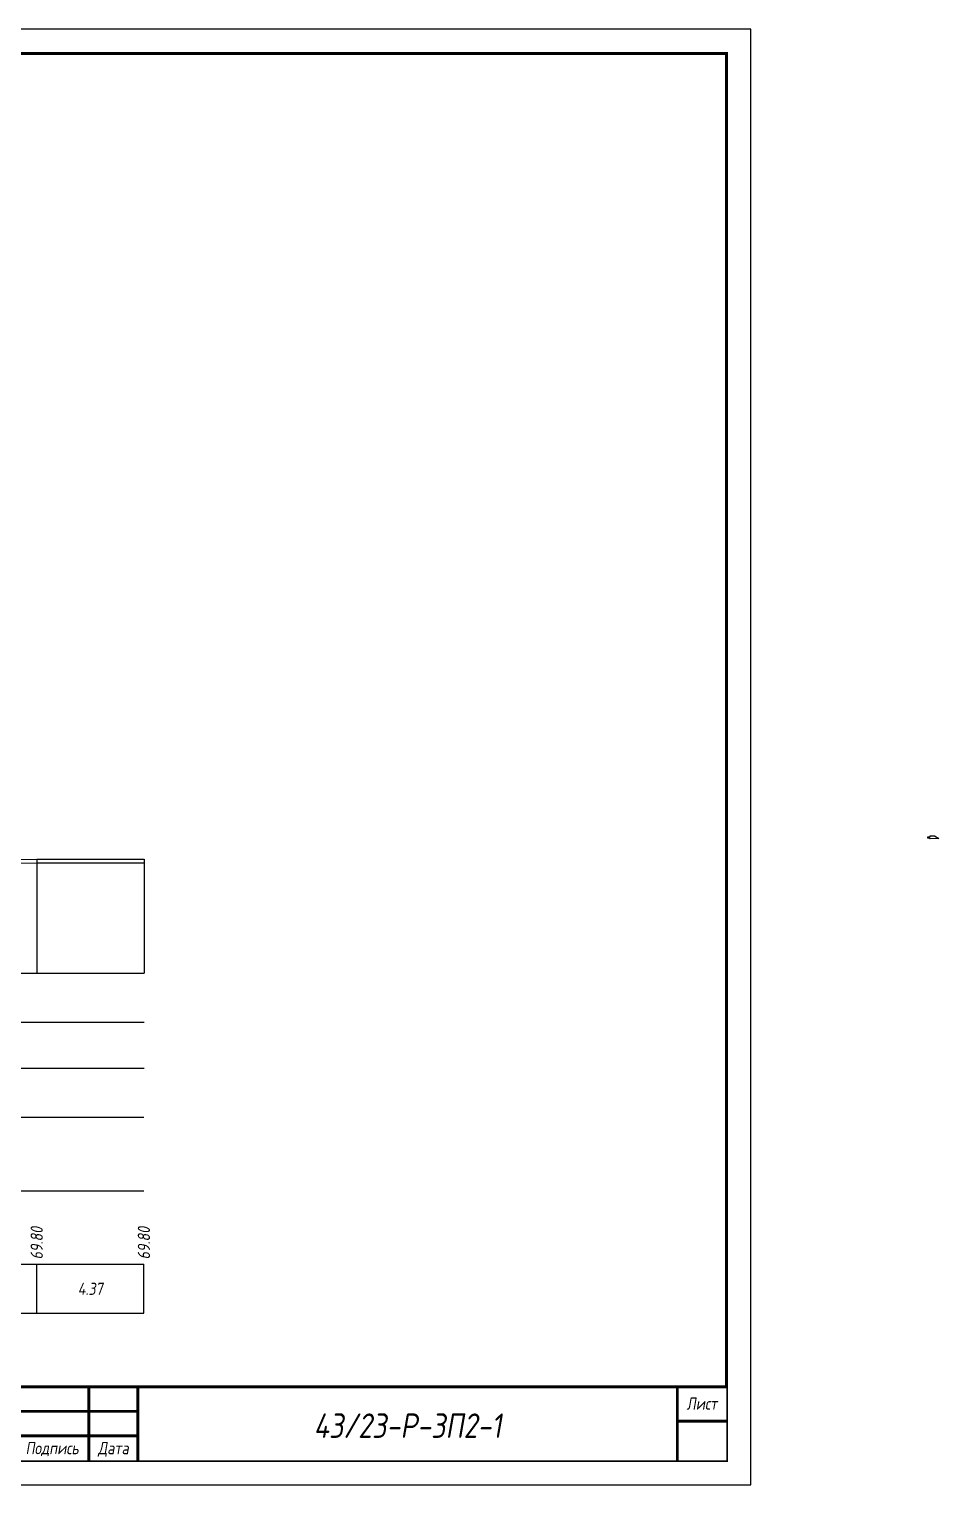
# Model space of a CAD drawing. Extents: x -717 to 1451, y -133302 to 233.
# Drawn here: x 242.8 to 428.3, y -36904.4 to -36607.4 of the extents above; entities that cross this region are included whole.
import ezdxf
from ezdxf.enums import TextEntityAlignment as Align

# ---------------------------------------------------------------- set-up
doc = ezdxf.new("R2010")
doc.units = 0
for name, color, linetype in [('Зарамочное оформление', 7, 'Continuous'), ('Код_510', 7, 'Continuous'), ('Таблица', 7, 'Continuous'), ('Черный поперечник', 3, 'Continuous')]:
    doc.layers.add(name, color=color, linetype=linetype)
doc.layers.add('Контур_2570', color=7, linetype='Continuous', true_color=0x80ff00)
doc.layers.add('Объём_2563', color=7, linetype='Continuous', true_color=0xff8000)
doc.styles.add('М', font='romand.shx', dxfattribs={"width": 0.8, "oblique": 10, "height": 2.5})

# ---------------------------------------------------------------- blocks, each defined once
blk = doc.blocks.new('Штамп')
at = {"linetype": 'Continuous'}
blk.add_wipeout([(199.95, -411.25), (384.95, -411.25), (384.95, -426.25), (199.95, -426.25)], dxfattribs=at).dxf.layer = 'Зарамочное оформление'
at = {"layer": 'Зарамочное оформление', "linetype": 'Continuous', "lineweight": -3, "const_width": 0.6, "flags": 128}
for points in [[(199.95, -426.25), (199.95, -411.25), (384.95, -411.25)], [(209.95, -411.25), (209.95, -426.25)], [(219.95, -411.25), (219.95, -426.25)], [(229.95, -411.25), (229.95, -426.25)], [(239.95, -411.25), (239.95, -426.25)], [(254.95, -411.25), (254.95, -426.25)], [(264.95, -411.25), (264.95, -426.25)], [(374.95, -411.25), (374.95, -426.25)], [(199.95, -416.25), (264.95, -416.25)], [(374.95, -418.25), (384.95, -418.25)], [(199.95, -421.25), (264.95, -421.25)]]:
    blk.add_lwpolyline(points, dxfattribs=at)
at = {"linetype": 'Continuous', "insert": (319.95, -419.17), "char_height": 5, "width": 110, "attachment_point": 5, "style": 'М'}
blk.add_mtext('{\\Q10;\\W0.8;43/23-Р-ЗП2-1}', dxfattribs=at)
at = {"layer": 'Зарамочное оформление', "linetype": 'Continuous', "style": 'М', "oblique": 10}
for s, width, p in [('Лист', 0.8, (379.95, -414.66)), ('Изм.', 0.8, (204.95, -423.75)), ('Кол.уч.', 0.7, (214.95, -423.75)), ('Лист', 0.8, (224.95, -423.75)), ('N док.', 0.7, (235.28, -423.75)), ('Подпись', 0.8, (247.45, -423.75)), ('Дата', 0.8, (259.95, -423.75))]:
    blk.add_text(s, height=2.5, dxfattribs=dict(at, width=width)).set_placement(p, align=Align.MIDDLE_CENTER)
blk = doc.blocks.new('шифр')
blk.add_blockref('Штамп', (0, -36533))

msp = doc.modelspace()

# ---------------------------------------------------------------- linework, layer by layer
at = {"flags": 128}
msp.add_lwpolyline([(-30.054, -36904.421), (389.946, -36904.421), (389.946, -36607.421), (-30.054, -36607.421)], close=True, dxfattribs=at)
at = {"const_width": 0.6, "flags": 128}
msp.add_lwpolyline([(-10.054, -36899.421), (384.946, -36899.421), (384.946, -36612.421), (-10.054, -36612.421)], close=True, dxfattribs=at)
at = {"layer": 'Код_510'}
for p, q in [((244.313, -36869.421), (244.313, -36859.421)), ((266.172, -36869.421), (266.172, -36859.421))]:
    msp.add_line(p, q, dxfattribs=at)
at = {"layer": 'Контур_2570', "flags": 128}
msp.add_lwpolyline([(80, -36778.032), (86.458, -36777.942), (89.509, -36777.868), (106.162, -36777.471), (106.162, -36777.471), (107.538, -36777.449), (116.12, -36776.735), (116.12, -36775.985), (124.573, -36775.484), (140.291, -36774.668), (149.838, -36774.249), (155.984, -36773.982), (165.191, -36773.582), (174.478, -36773.266), (189.58, -36772.774), (198.484, -36773.023), (209.09, -36773.445), (209.09, -36774.195), (212.391, -36775.485), (216.95, -36777.336), (216.95, -36777.336), (231.942, -36777.677), (244.368, -36777.544), (266.226, -36777.527)], dxfattribs=at)
at = {"layer": 'Объём_2563', "color": 250, "flags": 128}
msp.add_lwpolyline([(426.475, -36772.633), (426.3, -36772.458), (426, -36772.467), (426, -36772.188), (426.501, -36772.188), (426.5, -36772.022), (427.4, -36771.995), (428.276, -36772.579), (426.475, -36772.633), (426.475, -36772.633)], dxfattribs=at)
at = {"layer": 'Таблица'}
for p, q in [((80, -36800), (266.226, -36800)), ((80, -36810), (266.226, -36810)), ((80, -36819.421), (266.226, -36819.421)), ((79.946, -36829.421), (266.172, -36829.421)), ((79.946, -36844.421), (266.172, -36844.421)), ((79.946, -36859.421), (266.172, -36859.421)), ((79.946, -36869.421), (266.172, -36869.421))]:
    msp.add_line(p, q, dxfattribs=at)
at = {"layer": 'Черный поперечник', "color": 7}
for p, q in [((244.368, -36776.794), (244.368, -36800)), ((266.226, -36776.777), (266.226, -36800))]:
    msp.add_line(p, q, dxfattribs=at)
at = {"layer": 'Черный поперечник', "flags": 128}
msp.add_lwpolyline([(80, -36777.282), (86.458, -36777.192), (89.509, -36777.118), (106.162, -36776.721), (107.538, -36776.699), (116.12, -36775.985), (124.573, -36775.484), (140.291, -36774.668), (149.838, -36774.249), (155.984, -36773.982), (165.191, -36773.582), (174.478, -36773.266), (189.58, -36772.774), (198.484, -36773.023), (209.09, -36773.445), (212.391, -36774.735), (216.95, -36776.586), (231.942, -36776.927), (244.368, -36776.794), (266.226, -36776.777)], dxfattribs=at)

# ---------------------------------------------------------------- texts
at = {"linetype": 'Continuous', "style": 'М', "oblique": 10, "width": 0.8}
msp.add_text('121', height=2.5, dxfattribs=at).set_placement((380.312, -36895.509), align=Align.MIDDLE)
at = {"layer": 'Код_510', "style": 'М', "oblique": 10, "width": 0.8}
for p in [(244.313, -36858.421), (266.172, -36858.421)]:
    msp.add_text('69.80', height=2.5, rotation=90, dxfattribs=at).set_placement(p, align=Align.MIDDLE_LEFT)
msp.add_text('4.37', height=2.5, dxfattribs=at).set_placement((255.243, -36864.421), align=Align.MIDDLE_CENTER)

# ---------------------------------------------------------------- next in the draw order: block references
msp.add_blockref('шифр', (0, 59.829))

doc.saveas('drawing.dxf')
